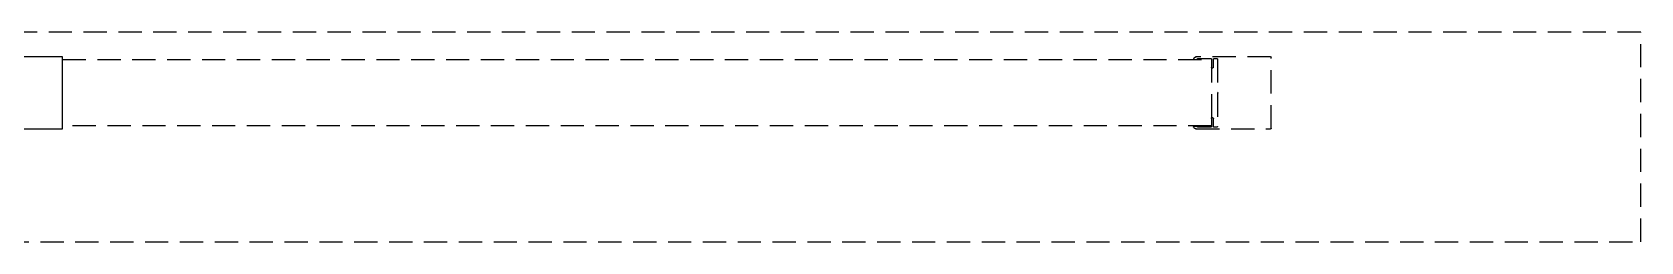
# Model space of a CAD drawing. Extents: x 225000 to 2157367, y 208400 to 840900.
# Drawn here: x 509760 to 510625, y 400492 to 400604 of the extents above; entities that cross this region are included whole.
import ezdxf
from ezdxf.enums import TextEntityAlignment as Align

# ---------------------------------------------------------------- set-up
doc = ezdxf.new("R2010")
doc.units = 0
doc.header["$LTSCALE"] = 10
doc.linetypes.add('XFDP20-DC-PH1$0$HIDDEN2', pattern=[0.1875, 0.125, -0.0625])
doc.layers.add('XFDP20-DC-PH1$0$A-Door (PH1)', color=2, linetype='Continuous')
doc.styles.add('XFDP20-DC-PH1$0$AA-TXT', font='isocp.shx', dxfattribs={"width": 0.8, "bigfont": 'china.shx'})

# ---------------------------------------------------------------- blocks, each defined once
blk = doc.blocks.new('XFDP20-DC-PH1$0$Door-60+60x000')
at = {"color": 9, "linetype": 'XFDP20-DC-PH1$0$HIDDEN2'}
blk.add_lwpolyline([(-84.91, 13.76), (214.91, 13.76), (214.91, 2.5), (-84.91, 2.5)], close=True, dxfattribs=at)
blk.add_lwpolyline([(126, 7.7), (130, 7.7, -0.414214), (130.03, 7.67), (130.03, 3.85, -0.414214), (130, 3.82), (126, 3.82, -0.158507)], format="xyb")
at = {"color": 1, "linetype": 'XFDP20-DC-PH1$0$HIDDEN2'}
blk.add_lwpolyline([(191.82, 3.96), (191.82, 7.53), (130.03, 7.53), (130.03, 3.96)], close=True, dxfattribs=at)
blk.add_lwpolyline([(195, 3.82), (191, 3.82, -0.158507), (190.982, 3.826), (190.872, 3.906, -0.72636), (190.89, 3.96), (191.04, 3.96, -0.414214), (191.06, 3.94, 0.414214), (191.08, 3.92), (191.79, 3.92, 0.414214), (191.82, 3.95), (191.82, 4.39, -0.414214), (191.85, 4.42), (191.89, 4.42, -0.414214), (191.92, 4.39), (191.92, 3.95, 0.414214), (191.95, 3.92), (192.11, 3.92, 0.414214), (192.14, 3.95), (192.14, 5.73), (192.17, 5.76), (192.14, 5.79), (192.14, 7.57, 0.414214), (192.11, 7.6), (191.95, 7.6, 0.414214), (191.92, 7.57), (191.92, 7.13, -0.414214), (191.89, 7.1), (191.85, 7.1, -0.414214), (191.82, 7.13), (191.82, 7.57, 0.414214), (191.79, 7.6), (191.08, 7.6, 0.414214), (191.06, 7.58), (191.06, 7.58, -0.414214), (191.04, 7.56), (190.89, 7.56, -0.72636), (190.872, 7.614), (190.982, 7.694, -0.158507), (191, 7.7), (195, 7.7, -0.414214), (195.03, 7.67), (195.03, 3.85, -0.414214)], format="xyb", close=True, dxfattribs=at)
at = {"color": 9, "style": 'XFDP20-DC-PH1$0$AA-TXT', "width": 0.45}
blk.add_attdef('120X240', text='', height=10, dxfattribs=at).set_placement((65, 20.289), align=Align.MIDDLE_CENTER)
blk = doc.blocks.new('XFDP20-DC-PH1')
at = {"layer": 'XFDP20-DC-PH1$0$A-Door (PH1)', "xscale": -10, "yscale": 10, "zscale": 10, "rotation": 180}
blk.add_blockref('XFDP20-DC-PH1$0$Door-60+60x000', (508475.59, 200629.46, 0), dxfattribs=at)

msp = doc.modelspace()

# ---------------------------------------------------------------- block references
msp.add_blockref('XFDP20-DC-PH1', (0, 200000))

doc.saveas('drawing.dxf')
